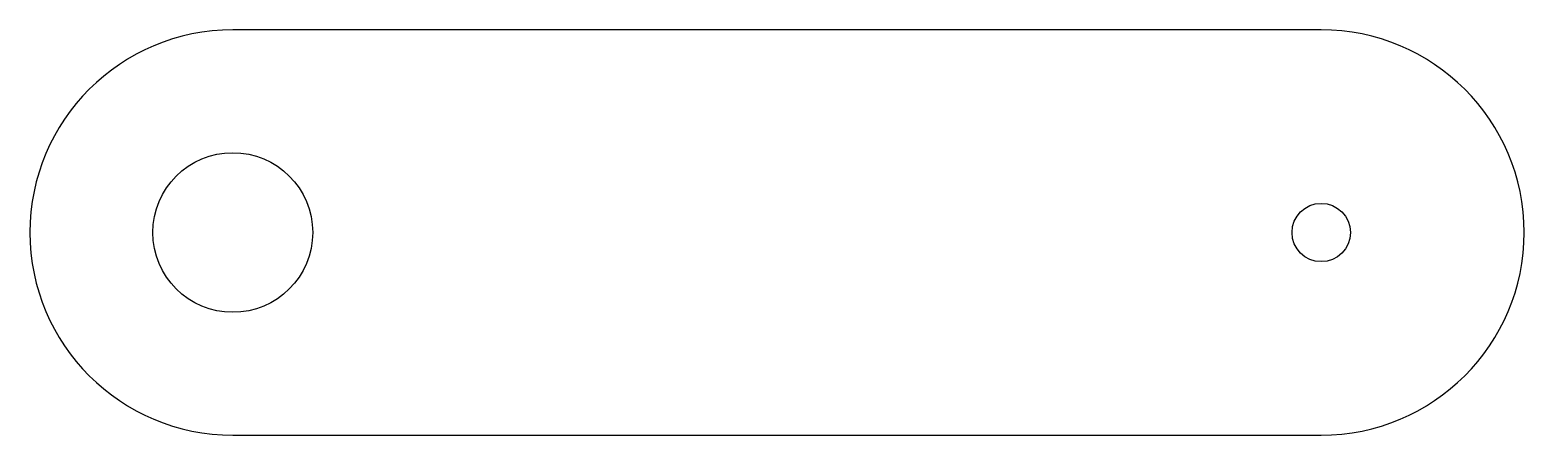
# Model space of a CAD drawing. Header units: millimetres. Extents: x 6.4 to 80, y 146.3 to 166.3.
import ezdxf

# ---------------------------------------------------------------- set-up
doc = ezdxf.new("R2010")
doc.units = ezdxf.units.MM

msp = doc.modelspace()

# ---------------------------------------------------------------- linework, layer by layer
at = {"color": 7, "linetype": 'Continuous', "lineweight": 25}
for p, q in [((70.013, 166.316), (16.378, 166.316)), ((16.378, 146.316), (70.013, 146.316))]:
    msp.add_line(p, q, dxfattribs=at)
for centre, radius in [((16.378, 156.316), 3.938), ((70.013, 156.316), 1.438)]:
    msp.add_circle(centre, radius, dxfattribs=at)
for centre, start, end in [((16.378, 156.316), 90, 270), ((70.013, 156.316), 270, 90)]:
    msp.add_arc(centre, 10, start, end, dxfattribs=at)

doc.saveas('drawing.dxf')
